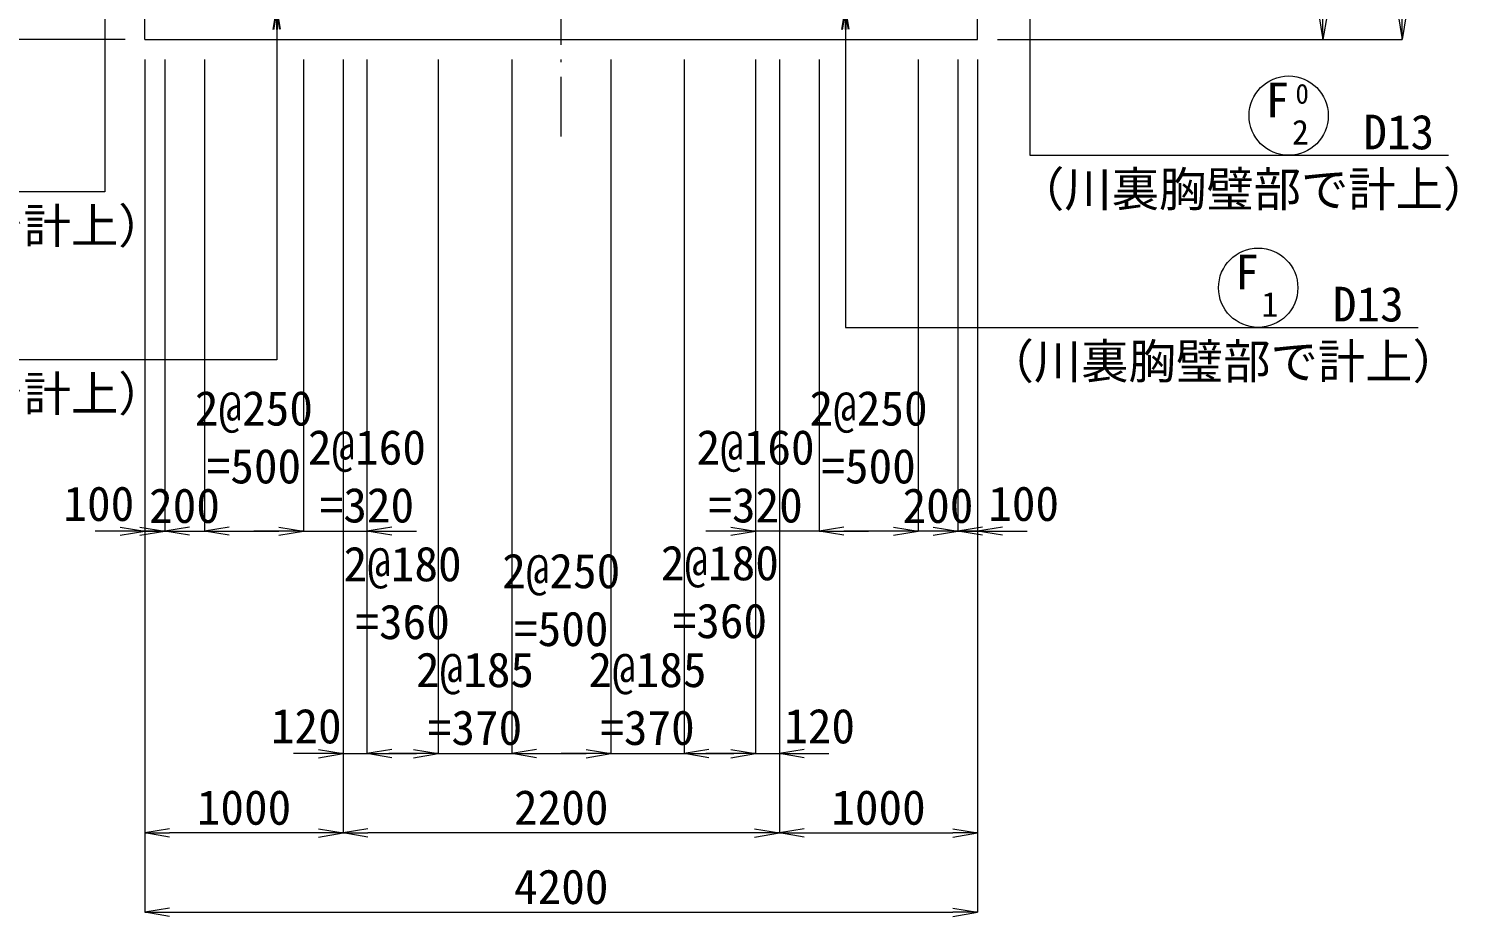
# Model space of a CAD drawing. Header units: millimetres. Extents: x 169470 to 758170, y -17820 to 11880.
# Drawn here: x 470222 to 477428, y -1921 to 2556 of the extents above; entities that cross this region are included whole.
import ezdxf
from ezdxf.enums import TextEntityAlignment as Align

# ---------------------------------------------------------------- set-up
doc = ezdxf.new("R2010")
doc.units = ezdxf.units.MM
doc.header["$LTSCALE"] = 50
doc.header["$PDSIZE"] = 300
doc.linetypes.add('SXF_一点短鎖線', pattern=[9.25, 6, -1.5, 0.25, -1.5])
doc.layers.get('Defpoints').update_dxf_attribs({"color": 151})
for name, color, linetype, lineweight in [('D-BGD', 7, 'Continuous', 13), ('D-BMK', 2, 'SXF_一点短鎖線', 13), ('D-STR-DIM', 7, 'Continuous', 13), ('D-STR-HTXT', 7, 'Continuous', 13), ('D-STR-TXT', 7, 'Continuous', 13)]:
    doc.layers.add(name, color=color, linetype=linetype, lineweight=lineweight)
doc.styles.add('MS ゴシック', font='MS Gothic.ttf')
doc.styles.add('YOKO_GOTHIC', font='MS Gothic.ttf')
doc.dimstyles.new('DIM-50', dxfattribs={"dimscale": 50, "dimtxt": 3.5, "dimasz": 2.5, "dimexe": 0, "dimexo": 2, "dimgap": 0.8, "dimtad": 1, "dimdec": 0, "dimzin": 1, "dimdsep": 46, "dimtxsty": 'MS ゴシック', "dimblk": 'OPEN', "dimcen": 0.1, "dimclrd": 256, "dimclre": 256, "dimclrt": 256, "dimaunit": 1, "dimadec": 3, "dimazin": 0, "dimtfac": 1, "dimtdec": 0, "dimtix": 1, "dimtmove": 2, "dimatfit": 3, "dimldrblk": 'OPEN', "dimfxl": 1, "dimlwd": -1, "dimlwe": -1, "dimarcsym": 2})
doc.dimstyles.new('S50', dxfattribs={"dimscale": 50, "dimtxt": 3.5, "dimasz": 2, "dimexe": 1, "dimexo": 1, "dimgap": 1, "dimtad": 1, "dimdec": 0, "dimzin": 1, "dimdsep": 46, "dimtxsty": 'YOKO_GOTHIC', "dimblk": 'OPEN', "dimcen": 0, "dimclrd": 256, "dimclre": 256, "dimclrt": 256, "dimaunit": 1, "dimadec": 3, "dimazin": 0, "dimtfac": 1, "dimtdec": 0, "dimtix": 1, "dimtmove": 2, "dimatfit": 3, "dimldrblk": 'OPEN', "dimfxl": 1, "dimlwd": -1, "dimlwe": -1, "dimarcsym": 0})

# ---------------------------------------------------------------- blocks, each defined once
blk = doc.blocks.new('_Open')
at = {"color": 0, "linetype": 'ByBlock', "lineweight": -2}
for p, q in [((-1, 0.167), (0, 0)), ((-1, -0.167), (0, 0)), ((0, 0), (-1, 0))]:
    blk.add_line(p, q, dxfattribs=at)
blk = doc.blocks.new('*D1626')
at = {"layer": 'D-STR-DIM', "ltscale": 1500, "transparency": 16777216}
for p, q in [((469540.2, 3105.5), (469540.2, 3230.5)), ((470708.2, 2980.5), (469540.2, 2980.5)), ((469540.2, 2980.5), (469540.2, 2650.5)), ((470708.2, 2650.5), (469540.2, 2650.5)), ((469540.2, 2525.5), (469540.2, 2400.5))]:
    blk.add_line(p, q, dxfattribs=at)
at = {"layer": 'Defpoints', "color": 0, "ltscale": 1500, "transparency": 16777216}
for p in [(470808.2, 2980.5), (469540.2, 2650.5), (470808.2, 2650.5)]:
    blk.add_point(p, dxfattribs=at)
at = {"layer": 'D-STR-DIM', "ltscale": 1500, "transparency": 16777216, "xscale": 125, "yscale": 125, "zscale": 125}
for p, rotation in [((469540.2, 2980.5), 270), ((469540.2, 2650.5), 90)]:
    blk.add_blockref('_Open', p, dxfattribs=dict(at, rotation=rotation))
at = {"layer": 'D-STR-DIM', "ltscale": 1500, "transparency": 16777216, "insert": (469412.7, 2815.5), "char_height": 175, "attachment_point": 5, "rotation": 90, "style": 'MS ゴシック'}
blk.add_mtext('330', dxfattribs=at)
blk = doc.blocks.new('*D1627')
at = {"layer": 'D-STR-DIM', "ltscale": 1500, "transparency": 16777216}
for p, q in [((469540.2, 2775.5), (469540.2, 2900.5)), ((470708.2, 2650.5), (469540.2, 2650.5)), ((469540.2, 2650.5), (469540.2, 2500.5)), ((470708.2, 2500.5), (469540.2, 2500.5)), ((469540.2, 2375.5), (469540.2, 2250.5))]:
    blk.add_line(p, q, dxfattribs=at)
at = {"layer": 'Defpoints', "color": 0, "ltscale": 1500, "transparency": 16777216}
for p in [(470808.2, 2650.5), (469540.2, 2500.5), (470808.2, 2500.5)]:
    blk.add_point(p, dxfattribs=at)
at = {"layer": 'D-STR-DIM', "ltscale": 1500, "transparency": 16777216, "xscale": 125, "yscale": 125, "zscale": 125}
for p, rotation in [((469540.2, 2650.5), 270), ((469540.2, 2500.5), 90)]:
    blk.add_blockref('_Open', p, dxfattribs=dict(at, rotation=rotation))
at = {"layer": 'D-STR-DIM', "ltscale": 1500, "transparency": 16777216, "insert": (469402.7, 2324.7), "char_height": 175, "attachment_point": 5, "rotation": 90, "style": 'MS ゴシック'}
blk.add_mtext('150', dxfattribs=at)
blk = doc.blocks.new('*D1629')
at = {"layer": 'D-STR-DIM', "ltscale": 1500, "transparency": 16777216}
for p, q in [((470708.2, 3100.5), (469140.2, 3100.5)), ((469140.2, 2975.5), (469140.2, 2625.5)), ((470708.2, 2500.5), (469140.2, 2500.5))]:
    blk.add_line(p, q, dxfattribs=at)
at = {"layer": 'Defpoints', "color": 0, "ltscale": 1500, "transparency": 16777216}
for p in [(470808.2, 3100.5), (469140.2, 2500.5), (470808.2, 2500.5)]:
    blk.add_point(p, dxfattribs=at)
at = {"layer": 'D-STR-DIM', "ltscale": 1500, "transparency": 16777216, "xscale": 125, "yscale": 125, "zscale": 125}
for p, rotation in [((469140.2, 3100.5), 90), ((469140.2, 2500.5), 270)]:
    blk.add_blockref('_Open', p, dxfattribs=dict(at, rotation=rotation))
at = {"layer": 'D-STR-DIM', "ltscale": 1500, "transparency": 16777216, "insert": (469012.7, 2800.5), "char_height": 175, "attachment_point": 5, "rotation": 90, "style": 'MS ゴシック'}
blk.add_mtext('600', dxfattribs=at)
blk = doc.blocks.new('*D1630')
at = {"layer": 'D-STR-DIM', "ltscale": 1500, "transparency": 16777216}
for p, q in [((471708.2, 6200.5), (468740.2, 6200.5)), ((468740.2, 2625.5), (468740.2, 6075.5)), ((470708.2, 2500.5), (468740.2, 2500.5))]:
    blk.add_line(p, q, dxfattribs=at)
at = {"layer": 'Defpoints', "color": 0, "ltscale": 1500, "transparency": 16777216}
for p in [(468740.2, 6200.5), (471808.2, 6200.5), (470808.2, 2500.5)]:
    blk.add_point(p, dxfattribs=at)
at = {"layer": 'D-STR-DIM', "ltscale": 1500, "transparency": 16777216, "xscale": 125, "yscale": 125, "zscale": 125}
for p, rotation in [((468740.2, 6200.5), 90), ((468740.2, 2500.5), 270)]:
    blk.add_blockref('_Open', p, dxfattribs=dict(at, rotation=rotation))
at = {"layer": 'D-STR-DIM', "ltscale": 1500, "transparency": 16777216, "insert": (468612.7, 4350.5), "char_height": 175, "attachment_point": 5, "rotation": 90, "style": 'MS ゴシック'}
blk.add_mtext('3700', dxfattribs=at)
blk = doc.blocks.new('*D1632')
at = {"layer": 'D-STR-DIM', "ltscale": 1500, "transparency": 16777216}
for p, q in [((470808.2, 2400.5), (470808.2, 21.7)), ((470908.2, 2400.5), (470908.2, 21.7)), ((470683.2, 21.7), (470558.2, 21.7)), ((470808.2, 21.7), (470908.2, 21.7)), ((471033.2, 21.7), (471158.2, 21.7))]:
    blk.add_line(p, q, dxfattribs=at)
at = {"layer": 'Defpoints', "color": 0, "ltscale": 1500, "transparency": 16777216}
for p in [(470808.2, 2500.5), (470908.2, 2500.5), (470908.2, 21.7)]:
    blk.add_point(p, dxfattribs=at)
at = {"layer": 'D-STR-DIM', "ltscale": 1500, "transparency": 16777216, "xscale": 125, "yscale": 125, "zscale": 125}
blk.add_blockref('_Open', (470808.2, 21.7), dxfattribs=at)
at = {"layer": 'D-STR-DIM', "ltscale": 1500, "transparency": 16777216, "xscale": 125, "yscale": 125, "zscale": 125, "rotation": 180}
blk.add_blockref('_Open', (470908.2, 21.7), dxfattribs=at)
at = {"layer": 'D-STR-DIM', "ltscale": 1500, "transparency": 16777216, "insert": (470576.1, 159.2), "char_height": 175, "attachment_point": 5, "style": 'MS ゴシック'}
blk.add_mtext('100', dxfattribs=at)
blk = doc.blocks.new('*D1633')
at = {"layer": 'D-STR-DIM', "ltscale": 1500, "transparency": 16777216}
for p, q in [((470908.2, 2400.5), (470908.2, 21.7)), ((471108.2, 2400.5), (471108.2, 21.7)), ((470783.2, 21.7), (470658.2, 21.7)), ((470908.2, 21.7), (471108.2, 21.7)), ((471233.2, 21.7), (471358.2, 21.7))]:
    blk.add_line(p, q, dxfattribs=at)
at = {"layer": 'Defpoints', "color": 0, "ltscale": 1500, "transparency": 16777216}
for p in [(470908.2, 2500.5), (471108.2, 2500.5), (471108.2, 21.7)]:
    blk.add_point(p, dxfattribs=at)
at = {"layer": 'D-STR-DIM', "ltscale": 1500, "transparency": 16777216, "xscale": 125, "yscale": 125, "zscale": 125}
blk.add_blockref('_Open', (470908.2, 21.7), dxfattribs=at)
at = {"layer": 'D-STR-DIM', "ltscale": 1500, "transparency": 16777216, "xscale": 125, "yscale": 125, "zscale": 125, "rotation": 180}
blk.add_blockref('_Open', (471108.2, 21.7), dxfattribs=at)
at = {"layer": 'D-STR-DIM', "ltscale": 1500, "transparency": 16777216, "insert": (471008.2, 149.2), "char_height": 175, "attachment_point": 5, "style": 'MS ゴシック'}
blk.add_mtext('200', dxfattribs=at)
blk = doc.blocks.new('*D1634')
at = {"layer": 'D-STR-DIM', "ltscale": 1500, "transparency": 16777216}
for p, q in [((471108.2, 2400.5), (471108.2, 21.7)), ((471608.2, 2400.5), (471608.2, 21.7)), ((471233.2, 21.7), (471483.2, 21.7))]:
    blk.add_line(p, q, dxfattribs=at)
at = {"layer": 'Defpoints', "color": 0, "ltscale": 1500, "transparency": 16777216}
for p in [(471108.2, 2500.5), (471608.2, 2500.5), (471608.2, 21.7)]:
    blk.add_point(p, dxfattribs=at)
at = {"layer": 'D-STR-DIM', "ltscale": 1500, "transparency": 16777216, "xscale": 125, "yscale": 125, "zscale": 125, "rotation": 180}
blk.add_blockref('_Open', (471108.2, 21.7), dxfattribs=at)
at = {"layer": 'D-STR-DIM', "ltscale": 1500, "transparency": 16777216, "xscale": 125, "yscale": 125, "zscale": 125}
blk.add_blockref('_Open', (471608.2, 21.7), dxfattribs=at)
at = {"layer": 'D-STR-DIM', "ltscale": 1500, "transparency": 16777216, "insert": (471358.2, 494.2), "char_height": 175, "attachment_point": 5, "style": 'MS ゴシック'}
blk.add_mtext('2@250\\P=500', dxfattribs=at)
blk = doc.blocks.new('*D1635')
at = {"layer": 'D-STR-DIM', "ltscale": 1500, "transparency": 16777216}
for p, q in [((471808.2, 2400.5), (471808.2, -1099.9)), ((471928.2, 2400.5), (471928.2, -1099.9)), ((471683.2, -1099.9), (471558.2, -1099.9)), ((471808.2, -1099.9), (471928.2, -1099.9)), ((472053.2, -1099.9), (472178.2, -1099.9))]:
    blk.add_line(p, q, dxfattribs=at)
at = {"layer": 'Defpoints', "color": 0, "ltscale": 1500, "transparency": 16777216}
for p in [(471808.2, 2500.5), (471928.2, 2500.5), (471928.2, -1099.9)]:
    blk.add_point(p, dxfattribs=at)
at = {"layer": 'D-STR-DIM', "ltscale": 1500, "transparency": 16777216, "xscale": 125, "yscale": 125, "zscale": 125}
blk.add_blockref('_Open', (471808.2, -1099.9), dxfattribs=at)
at = {"layer": 'D-STR-DIM', "ltscale": 1500, "transparency": 16777216, "xscale": 125, "yscale": 125, "zscale": 125, "rotation": 180}
blk.add_blockref('_Open', (471928.2, -1099.9), dxfattribs=at)
at = {"layer": 'D-STR-DIM', "ltscale": 1500, "transparency": 16777216, "insert": (471622.1, -962.4), "char_height": 175, "attachment_point": 5, "style": 'MS ゴシック'}
blk.add_mtext('120', dxfattribs=at)
blk = doc.blocks.new('*D1636')
at = {"layer": 'D-STR-DIM', "ltscale": 1500, "transparency": 16777216}
for p, q in [((471928.2, 2400.5), (471928.2, -1099.9)), ((472288.2, 2400.5), (472288.2, -1099.9)), ((472053.2, -1099.9), (472163.2, -1099.9))]:
    blk.add_line(p, q, dxfattribs=at)
at = {"layer": 'Defpoints', "color": 0, "ltscale": 1500, "transparency": 16777216}
for p in [(471928.2, 2500.5), (472288.2, 2500.5), (472288.2, -1099.9)]:
    blk.add_point(p, dxfattribs=at)
at = {"layer": 'D-STR-DIM', "ltscale": 1500, "transparency": 16777216, "xscale": 125, "yscale": 125, "zscale": 125, "rotation": 180}
blk.add_blockref('_Open', (471928.2, -1099.9), dxfattribs=at)
at = {"layer": 'D-STR-DIM', "ltscale": 1500, "transparency": 16777216, "xscale": 125, "yscale": 125, "zscale": 125}
blk.add_blockref('_Open', (472288.2, -1099.9), dxfattribs=at)
at = {"layer": 'D-STR-DIM', "ltscale": 1500, "transparency": 16777216, "insert": (472108.2, -290.9), "char_height": 175, "attachment_point": 5, "style": 'MS ゴシック'}
blk.add_mtext('2@180\\P=360', dxfattribs=at)
blk = doc.blocks.new('*D1637')
at = {"layer": 'D-STR-DIM', "ltscale": 1500, "transparency": 16777216}
for p, q in [((472288.2, 2400.5), (472288.2, -1099.9)), ((472658.2, 2400.5), (472658.2, -1099.9)), ((472163.2, -1099.9), (472038.2, -1099.9)), ((472288.2, -1099.9), (472658.2, -1099.9)), ((472783.2, -1099.9), (472908.2, -1099.9))]:
    blk.add_line(p, q, dxfattribs=at)
at = {"layer": 'Defpoints', "color": 0, "ltscale": 1500, "transparency": 16777216}
for p in [(472288.2, 2500.5), (472658.2, 2500.5), (472658.2, -1099.9)]:
    blk.add_point(p, dxfattribs=at)
at = {"layer": 'D-STR-DIM', "ltscale": 1500, "transparency": 16777216, "xscale": 125, "yscale": 125, "zscale": 125}
blk.add_blockref('_Open', (472288.2, -1099.9), dxfattribs=at)
at = {"layer": 'D-STR-DIM', "ltscale": 1500, "transparency": 16777216, "xscale": 125, "yscale": 125, "zscale": 125, "rotation": 180}
blk.add_blockref('_Open', (472658.2, -1099.9), dxfattribs=at)
at = {"layer": 'D-STR-DIM', "ltscale": 1500, "transparency": 16777216, "insert": (472473.2, -824.4), "char_height": 175, "attachment_point": 5, "style": 'MS ゴシック'}
blk.add_mtext('2@185\\P=370', dxfattribs=at)
blk = doc.blocks.new('*D1638')
at = {"layer": 'D-STR-DIM', "ltscale": 1500, "transparency": 16777216}
for p, q in [((472658.2, 2400.5), (472658.2, -1099.9)), ((473158.2, 2400.5), (473158.2, -1099.9)), ((472783.2, -1099.9), (473033.2, -1099.9))]:
    blk.add_line(p, q, dxfattribs=at)
at = {"layer": 'Defpoints', "color": 0, "ltscale": 1500, "transparency": 16777216}
for p in [(472658.2, 2500.5), (473158.2, 2500.5), (473158.2, -1099.9)]:
    blk.add_point(p, dxfattribs=at)
at = {"layer": 'D-STR-DIM', "ltscale": 1500, "transparency": 16777216, "xscale": 125, "yscale": 125, "zscale": 125, "rotation": 180}
blk.add_blockref('_Open', (472658.2, -1099.9), dxfattribs=at)
at = {"layer": 'D-STR-DIM', "ltscale": 1500, "transparency": 16777216, "xscale": 125, "yscale": 125, "zscale": 125}
blk.add_blockref('_Open', (473158.2, -1099.9), dxfattribs=at)
at = {"layer": 'D-STR-DIM', "ltscale": 1500, "transparency": 16777216, "insert": (472908.2, -326), "char_height": 175, "attachment_point": 5, "style": 'MS ゴシック'}
blk.add_mtext('2@250\\P=500', dxfattribs=at)
blk = doc.blocks.new('*D1639')
at = {"layer": 'D-STR-DIM', "ltscale": 1500, "transparency": 16777216}
for p, q in [((473158.2, 2400.5), (473158.2, -1099.9)), ((473528.2, 2400.5), (473528.2, -1099.9)), ((473033.2, -1099.9), (472908.2, -1099.9)), ((473158.2, -1099.9), (473528.2, -1099.9)), ((473653.2, -1099.9), (473778.2, -1099.9))]:
    blk.add_line(p, q, dxfattribs=at)
at = {"layer": 'Defpoints', "color": 0, "ltscale": 1500, "transparency": 16777216}
for p in [(473158.2, 2500.5), (473528.2, 2500.5), (473528.2, -1099.9)]:
    blk.add_point(p, dxfattribs=at)
at = {"layer": 'D-STR-DIM', "ltscale": 1500, "transparency": 16777216, "xscale": 125, "yscale": 125, "zscale": 125}
blk.add_blockref('_Open', (473158.2, -1099.9), dxfattribs=at)
at = {"layer": 'D-STR-DIM', "ltscale": 1500, "transparency": 16777216, "xscale": 125, "yscale": 125, "zscale": 125, "rotation": 180}
blk.add_blockref('_Open', (473528.2, -1099.9), dxfattribs=at)
at = {"layer": 'D-STR-DIM', "ltscale": 1500, "transparency": 16777216, "insert": (473343.2, -824.4), "char_height": 175, "attachment_point": 5, "style": 'MS ゴシック'}
blk.add_mtext('2@185\\P=370', dxfattribs=at)
blk = doc.blocks.new('*D1640')
at = {"layer": 'D-STR-DIM', "ltscale": 1500, "transparency": 16777216}
for p, q in [((473528.2, 2400.5), (473528.2, -1099.9)), ((473888.2, 2400.5), (473888.2, -1099.9)), ((473653.2, -1099.9), (473763.2, -1099.9))]:
    blk.add_line(p, q, dxfattribs=at)
at = {"layer": 'Defpoints', "color": 0, "ltscale": 1500, "transparency": 16777216}
for p in [(473528.2, 2500.5), (473888.2, 2500.5), (473888.2, -1099.9)]:
    blk.add_point(p, dxfattribs=at)
at = {"layer": 'D-STR-DIM', "ltscale": 1500, "transparency": 16777216, "xscale": 125, "yscale": 125, "zscale": 125, "rotation": 180}
blk.add_blockref('_Open', (473528.2, -1099.9), dxfattribs=at)
at = {"layer": 'D-STR-DIM', "ltscale": 1500, "transparency": 16777216, "xscale": 125, "yscale": 125, "zscale": 125}
blk.add_blockref('_Open', (473888.2, -1099.9), dxfattribs=at)
at = {"layer": 'D-STR-DIM', "ltscale": 1500, "transparency": 16777216, "insert": (473708.2, -285.9), "char_height": 175, "attachment_point": 5, "style": 'MS ゴシック'}
blk.add_mtext('2@180\\P=360', dxfattribs=at)
blk = doc.blocks.new('*D1641')
at = {"layer": 'D-STR-DIM', "ltscale": 1500, "transparency": 16777216}
for p, q in [((473888.2, 2400.5), (473888.2, -1099.9)), ((474008.2, 2400.5), (474008.2, -1099.9)), ((473763.2, -1099.9), (473638.2, -1099.9)), ((473888.2, -1099.9), (474008.2, -1099.9)), ((474133.2, -1099.9), (474258.2, -1099.9))]:
    blk.add_line(p, q, dxfattribs=at)
at = {"layer": 'Defpoints', "color": 0, "ltscale": 1500, "transparency": 16777216}
for p in [(473888.2, 2500.5), (474008.2, 2500.5), (474008.2, -1099.9)]:
    blk.add_point(p, dxfattribs=at)
at = {"layer": 'D-STR-DIM', "ltscale": 1500, "transparency": 16777216, "xscale": 125, "yscale": 125, "zscale": 125}
blk.add_blockref('_Open', (473888.2, -1099.9), dxfattribs=at)
at = {"layer": 'D-STR-DIM', "ltscale": 1500, "transparency": 16777216, "xscale": 125, "yscale": 125, "zscale": 125, "rotation": 180}
blk.add_blockref('_Open', (474008.2, -1099.9), dxfattribs=at)
at = {"layer": 'D-STR-DIM', "ltscale": 1500, "transparency": 16777216, "insert": (474211.3, -962.4), "char_height": 175, "attachment_point": 5, "style": 'MS ゴシック'}
blk.add_mtext('120', dxfattribs=at)
blk = doc.blocks.new('*D1642')
at = {"layer": 'D-STR-DIM', "ltscale": 1500, "transparency": 16777216}
for p, q in [((474008.2, 2400.5), (474008.2, -1499.9)), ((475008.2, 2400.5), (475008.2, -1499.9)), ((474133.2, -1499.9), (474883.2, -1499.9))]:
    blk.add_line(p, q, dxfattribs=at)
at = {"layer": 'Defpoints', "color": 0, "ltscale": 1500, "transparency": 16777216}
for p in [(474008.2, 2500.5), (475008.2, 2500.5), (475008.2, -1499.9)]:
    blk.add_point(p, dxfattribs=at)
at = {"layer": 'D-STR-DIM', "ltscale": 1500, "transparency": 16777216, "xscale": 125, "yscale": 125, "zscale": 125, "rotation": 180}
blk.add_blockref('_Open', (474008.2, -1499.9), dxfattribs=at)
at = {"layer": 'D-STR-DIM', "ltscale": 1500, "transparency": 16777216, "xscale": 125, "yscale": 125, "zscale": 125}
blk.add_blockref('_Open', (475008.2, -1499.9), dxfattribs=at)
at = {"layer": 'D-STR-DIM', "ltscale": 1500, "transparency": 16777216, "insert": (474508.2, -1372.4), "char_height": 175, "attachment_point": 5, "style": 'MS ゴシック'}
blk.add_mtext('1000', dxfattribs=at)
blk = doc.blocks.new('*D1643')
at = {"layer": 'D-STR-DIM', "ltscale": 1500, "transparency": 16777216}
for p, q in [((471808.2, 2400.5), (471808.2, -1499.9)), ((474008.2, 2400.5), (474008.2, -1499.9)), ((473883.2, -1499.9), (471933.2, -1499.9))]:
    blk.add_line(p, q, dxfattribs=at)
at = {"layer": 'Defpoints', "color": 0, "ltscale": 1500, "transparency": 16777216}
for p in [(471808.2, 2500.5), (474008.2, 2500.5), (471808.2, -1499.9)]:
    blk.add_point(p, dxfattribs=at)
at = {"layer": 'D-STR-DIM', "ltscale": 1500, "transparency": 16777216, "xscale": 125, "yscale": 125, "zscale": 125, "rotation": 180}
blk.add_blockref('_Open', (471808.2, -1499.9), dxfattribs=at)
at = {"layer": 'D-STR-DIM', "ltscale": 1500, "transparency": 16777216, "xscale": 125, "yscale": 125, "zscale": 125}
blk.add_blockref('_Open', (474008.2, -1499.9), dxfattribs=at)
at = {"layer": 'D-STR-DIM', "ltscale": 1500, "transparency": 16777216, "insert": (472908.2, -1372.4), "char_height": 175, "attachment_point": 5, "style": 'MS ゴシック'}
blk.add_mtext('2200', dxfattribs=at)
blk = doc.blocks.new('*D1644')
at = {"layer": 'D-STR-DIM', "ltscale": 1500, "transparency": 16777216}
for p, q in [((470808.2, 2400.5), (470808.2, -1499.9)), ((471808.2, 2400.5), (471808.2, -1499.9)), ((471683.2, -1499.9), (470933.2, -1499.9))]:
    blk.add_line(p, q, dxfattribs=at)
at = {"layer": 'Defpoints', "color": 0, "ltscale": 1500, "transparency": 16777216}
for p in [(470808.2, 2500.5), (471808.2, 2500.5), (470808.2, -1499.9)]:
    blk.add_point(p, dxfattribs=at)
at = {"layer": 'D-STR-DIM', "ltscale": 1500, "transparency": 16777216, "xscale": 125, "yscale": 125, "zscale": 125, "rotation": 180}
blk.add_blockref('_Open', (470808.2, -1499.9), dxfattribs=at)
at = {"layer": 'D-STR-DIM', "ltscale": 1500, "transparency": 16777216, "xscale": 125, "yscale": 125, "zscale": 125}
blk.add_blockref('_Open', (471808.2, -1499.9), dxfattribs=at)
at = {"layer": 'D-STR-DIM', "ltscale": 1500, "transparency": 16777216, "insert": (471308.2, -1372.4), "char_height": 175, "attachment_point": 5, "style": 'MS ゴシック'}
blk.add_mtext('1000', dxfattribs=at)
blk = doc.blocks.new('*D1645')
at = {"layer": 'D-STR-DIM', "ltscale": 1500, "transparency": 16777216}
for p, q in [((470808.2, 2400.5), (470808.2, -1899.9)), ((475008.2, 2400.5), (475008.2, -1899.9)), ((470933.2, -1899.9), (474883.2, -1899.9))]:
    blk.add_line(p, q, dxfattribs=at)
at = {"layer": 'Defpoints', "color": 0, "ltscale": 1500, "transparency": 16777216}
for p in [(470808.2, 2500.5), (475008.2, 2500.5), (475008.2, -1899.9)]:
    blk.add_point(p, dxfattribs=at)
at = {"layer": 'D-STR-DIM', "ltscale": 1500, "transparency": 16777216, "xscale": 125, "yscale": 125, "zscale": 125, "rotation": 180}
blk.add_blockref('_Open', (470808.2, -1899.9), dxfattribs=at)
at = {"layer": 'D-STR-DIM', "ltscale": 1500, "transparency": 16777216, "xscale": 125, "yscale": 125, "zscale": 125}
blk.add_blockref('_Open', (475008.2, -1899.9), dxfattribs=at)
at = {"layer": 'D-STR-DIM', "ltscale": 1500, "transparency": 16777216, "insert": (472908.2, -1772.4), "char_height": 175, "attachment_point": 5, "style": 'MS ゴシック'}
blk.add_mtext('4200', dxfattribs=at)
blk = doc.blocks.new('*D1776')
at = {"layer": 'D-STR-DIM', "ltscale": 1500, "transparency": 16777216}
for p, q in [((475108.2, 3100.5), (476749.3, 3100.5)), ((476749.3, 2975.5), (476749.3, 2625.5)), ((475108.2, 2500.5), (476749.3, 2500.5))]:
    blk.add_line(p, q, dxfattribs=at)
at = {"layer": 'Defpoints', "color": 0, "ltscale": 1500, "transparency": 16777216}
for p in [(475008.2, 3100.5), (475008.2, 2500.5), (476749.3, 2500.5)]:
    blk.add_point(p, dxfattribs=at)
at = {"layer": 'D-STR-DIM', "ltscale": 1500, "transparency": 16777216, "xscale": 125, "yscale": 125, "zscale": 125}
for p, rotation in [((476749.3, 3100.5), 90), ((476749.3, 2500.5), 270)]:
    blk.add_blockref('_Open', p, dxfattribs=dict(at, rotation=rotation))
at = {"layer": 'D-STR-DIM', "ltscale": 1500, "transparency": 16777216, "insert": (476621.8, 2800.5), "char_height": 175, "attachment_point": 5, "rotation": 90, "style": 'MS ゴシック'}
blk.add_mtext('600', dxfattribs=at)
blk = doc.blocks.new('*D212')
at = {"layer": 'D-STR-DIM', "ltscale": 1500, "transparency": 16777216}
for p, q in [((474108.2, 6200.5), (477149.3, 6200.5)), ((477149.3, 2625.5), (477149.3, 6075.5)), ((475108.2, 2500.5), (477149.3, 2500.5))]:
    blk.add_line(p, q, dxfattribs=at)
at = {"layer": 'Defpoints', "color": 0, "ltscale": 1500, "transparency": 16777216}
for p in [(474008.2, 6200.5), (477149.3, 6200.5), (475008.2, 2500.5)]:
    blk.add_point(p, dxfattribs=at)
at = {"layer": 'D-STR-DIM', "ltscale": 1500, "transparency": 16777216, "xscale": 125, "yscale": 125, "zscale": 125}
for p, rotation in [((477149.3, 6200.5), 90), ((477149.3, 2500.5), 270)]:
    blk.add_blockref('_Open', p, dxfattribs=dict(at, rotation=rotation))
at = {"layer": 'D-STR-DIM', "ltscale": 1500, "transparency": 16777216, "insert": (477021.8, 4350.5), "char_height": 175, "attachment_point": 5, "rotation": 90, "style": 'MS ゴシック'}
blk.add_mtext('3700', dxfattribs=at)
blk = doc.blocks.new('*D2489')
at = {"layer": 'D-STR-DIM', "transparency": 16777216}
for p, q in [((471608.2, 2400.5), (471608.2, 21.7)), ((471928.2, 2400.5), (471928.2, 21.7)), ((471483.2, 21.7), (471358.2, 21.7)), ((471608.2, 21.7), (471928.2, 21.7)), ((472053.2, 21.7), (472178.2, 21.7))]:
    blk.add_line(p, q, dxfattribs=at)
at = {"layer": 'Defpoints', "color": 0, "transparency": 16777216}
for p in [(471608.2, 2500.5), (471928.2, 2500.5), (471928.2, 21.7)]:
    blk.add_point(p, dxfattribs=at)
at = {"layer": 'D-STR-DIM', "transparency": 16777216, "xscale": 125, "yscale": 125, "zscale": 125}
blk.add_blockref('_Open', (471608.2, 21.7), dxfattribs=at)
at = {"layer": 'D-STR-DIM', "transparency": 16777216, "xscale": 125, "yscale": 125, "zscale": 125, "rotation": 180}
blk.add_blockref('_Open', (471928.2, 21.7), dxfattribs=at)
at = {"layer": 'D-STR-DIM', "transparency": 16777216, "insert": (471928.2, 297.3), "char_height": 175, "attachment_point": 5, "style": 'MS ゴシック'}
blk.add_mtext('2@160\\P=320', dxfattribs=at)
blk = doc.blocks.new('*D2490')
at = {"layer": 'D-STR-DIM', "ltscale": 1500, "transparency": 16777216}
for p, q in [((474908.2, 2400.5), (474908.2, 21.7)), ((475008.2, 2400.5), (475008.2, 21.7)), ((474783.2, 21.7), (474658.2, 21.7)), ((475008.2, 21.7), (474908.2, 21.7)), ((475133.2, 21.7), (475258.2, 21.7))]:
    blk.add_line(p, q, dxfattribs=at)
at = {"layer": 'Defpoints', "color": 0, "ltscale": 1500, "transparency": 16777216}
for p in [(474908.2, 2500.5), (475008.2, 2500.5), (474908.2, 21.7)]:
    blk.add_point(p, dxfattribs=at)
at = {"layer": 'D-STR-DIM', "ltscale": 1500, "transparency": 16777216, "xscale": 125, "yscale": 125, "zscale": 125}
blk.add_blockref('_Open', (474908.2, 21.7), dxfattribs=at)
at = {"layer": 'D-STR-DIM', "ltscale": 1500, "transparency": 16777216, "xscale": 125, "yscale": 125, "zscale": 125, "rotation": 180}
blk.add_blockref('_Open', (475008.2, 21.7), dxfattribs=at)
at = {"layer": 'D-STR-DIM', "ltscale": 1500, "transparency": 16777216, "insert": (475240.3, 159.2), "char_height": 175, "attachment_point": 5, "style": 'MS ゴシック'}
blk.add_mtext('100', dxfattribs=at)
blk = doc.blocks.new('*D2491')
at = {"layer": 'D-STR-DIM', "ltscale": 1500, "transparency": 16777216}
for p, q in [((474708.2, 2400.5), (474708.2, 21.7)), ((474908.2, 2400.5), (474908.2, 21.7)), ((474583.2, 21.7), (474458.2, 21.7)), ((474908.2, 21.7), (474708.2, 21.7)), ((475033.2, 21.7), (475158.2, 21.7))]:
    blk.add_line(p, q, dxfattribs=at)
at = {"layer": 'Defpoints', "color": 0, "ltscale": 1500, "transparency": 16777216}
for p in [(474708.2, 2500.5), (474908.2, 2500.5), (474708.2, 21.7)]:
    blk.add_point(p, dxfattribs=at)
at = {"layer": 'D-STR-DIM', "ltscale": 1500, "transparency": 16777216, "xscale": 125, "yscale": 125, "zscale": 125}
blk.add_blockref('_Open', (474708.2, 21.7), dxfattribs=at)
at = {"layer": 'D-STR-DIM', "ltscale": 1500, "transparency": 16777216, "xscale": 125, "yscale": 125, "zscale": 125, "rotation": 180}
blk.add_blockref('_Open', (474908.2, 21.7), dxfattribs=at)
at = {"layer": 'D-STR-DIM', "ltscale": 1500, "transparency": 16777216, "insert": (474808.2, 149.2), "char_height": 175, "attachment_point": 5, "style": 'MS ゴシック'}
blk.add_mtext('200', dxfattribs=at)
blk = doc.blocks.new('*D2492')
at = {"layer": 'D-STR-DIM', "ltscale": 1500, "transparency": 16777216}
for p, q in [((474208.2, 2400.5), (474208.2, 21.7)), ((474708.2, 2400.5), (474708.2, 21.7)), ((474583.2, 21.7), (474333.2, 21.7))]:
    blk.add_line(p, q, dxfattribs=at)
at = {"layer": 'Defpoints', "color": 0, "ltscale": 1500, "transparency": 16777216}
for p in [(474208.2, 2500.5), (474708.2, 2500.5), (474208.2, 21.7)]:
    blk.add_point(p, dxfattribs=at)
at = {"layer": 'D-STR-DIM', "ltscale": 1500, "transparency": 16777216, "xscale": 125, "yscale": 125, "zscale": 125, "rotation": 180}
blk.add_blockref('_Open', (474208.2, 21.7), dxfattribs=at)
at = {"layer": 'D-STR-DIM', "ltscale": 1500, "transparency": 16777216, "xscale": 125, "yscale": 125, "zscale": 125}
blk.add_blockref('_Open', (474708.2, 21.7), dxfattribs=at)
at = {"layer": 'D-STR-DIM', "ltscale": 1500, "transparency": 16777216, "insert": (474458.2, 494.2), "char_height": 175, "attachment_point": 5, "style": 'MS ゴシック'}
blk.add_mtext('2@250\\P=500', dxfattribs=at)
blk = doc.blocks.new('*D2493')
at = {"layer": 'D-STR-DIM', "transparency": 16777216}
for p, q in [((473888.2, 2400.5), (473888.2, 21.7)), ((474208.2, 2400.5), (474208.2, 21.7)), ((473763.2, 21.7), (473638.2, 21.7)), ((474208.2, 21.7), (473888.2, 21.7)), ((474333.2, 21.7), (474458.2, 21.7))]:
    blk.add_line(p, q, dxfattribs=at)
at = {"layer": 'Defpoints', "color": 0, "transparency": 16777216}
for p in [(473888.2, 2500.5), (474208.2, 2500.5), (473888.2, 21.7)]:
    blk.add_point(p, dxfattribs=at)
at = {"layer": 'D-STR-DIM', "transparency": 16777216, "xscale": 125, "yscale": 125, "zscale": 125}
blk.add_blockref('_Open', (473888.2, 21.7), dxfattribs=at)
at = {"layer": 'D-STR-DIM', "transparency": 16777216, "xscale": 125, "yscale": 125, "zscale": 125, "rotation": 180}
blk.add_blockref('_Open', (474208.2, 21.7), dxfattribs=at)
at = {"layer": 'D-STR-DIM', "transparency": 16777216, "insert": (473888.2, 297.3), "char_height": 175, "attachment_point": 5, "style": 'MS ゴシック'}
blk.add_mtext('2@160\\P=320', dxfattribs=at)

msp = doc.modelspace()

# ---------------------------------------------------------------- linework, layer by layer
at = {"layer": 'D-BGD'}
for p, q in [((470808.17, 2500.53), (470808.17, 3100.53)), ((475008.17, 2500.53), (475008.17, 3100.53)), ((470808.17, 2500.53), (475008.17, 2500.53))]:
    msp.add_line(p, q, dxfattribs=at)
at = {"layer": 'D-BMK'}
msp.add_line((472908.17, 2011.61), (472908.17, 6600.53), dxfattribs=at)
at = {"layer": 'D-STR-HTXT'}
for p, q in [((475271.62, 1916.7), (477383.43, 1916.7)), ((470606.34, 1731.73), (468623.43, 1731.73))]:
    msp.add_line(p, q, dxfattribs=at)
for centre in [(476576.87, 2116.7), (476423.2, 1248.77)]:
    msp.add_circle(centre, 200, dxfattribs=at)

# ---------------------------------------------------------------- texts
at = {"layer": 'D-STR-TXT', "style": 'YOKO_GOTHIC'}
for s, height, p in [('F', 175, (476520.59, 2108.38)), ('0', 100, (476644.99, 2176.88)), ('2', 125, (476636.25, 1970.58)), ('F', 175, (476366.92, 1240.45)), ('1', 125, (476482.59, 1102.65))]:
    msp.add_text(s, height=height, dxfattribs=at).set_placement(p, align=Align.CENTER)
for s, p in [('D13', (476953.39, 1946.7)), ('（川裏胸璧部で計上）', (475206.82, 1658.39)), ('（川裏胸璧部で計上）', (468525.71, 1473.42)), ('D13', (476799.72, 1078.77)), ('（川裏胸璧部で計上）', (475053.15, 790.46)), ('（川裏胸璧部で計上）', (468525.71, 627.03))]:
    msp.add_text(s, height=175, dxfattribs=at).set_placement(p)

# ---------------------------------------------------------------- dimensions: what is measured, and where the dimension line sits
at = {"layer": 'D-STR-DIM', "ltscale": 1500}
for base, p1, p2, angle, picture, middle in [((468740.21, 6200.53), (470808.17, 2500.53), (471808.17, 6200.53), 90, '*D1630', (468612.71, 4350.53)), ((477149.28, 6200.53), (475008.17, 2500.53), (474008.17, 6200.53), 90, '*D212', (477021.78, 4350.53)), ((469540.21, 2650.53), (470808.17, 2980.53), (470808.17, 2650.53), 90, '*D1626', (469412.71, 2815.53)), ((469140.21, 2500.53), (470808.17, 3100.53), (470808.17, 2500.53), 90, '*D1629', (469012.71, 2800.53)), ((476749.28, 2500.53), (475008.17, 3100.53), (475008.17, 2500.53), 90, '*D1776', (476621.78, 2800.53)), ((474708.17, 21.72), (474908.17, 2500.53), (474708.17, 2500.53), 180, '*D2491', (474808.17, 149.22))]:
    dim = msp.add_linear_dim(base=base, p1=p1, p2=p2, angle=angle, dimstyle='DIM-50', dxfattribs=at)
    dim.commit()
    dim.dimension.update_dxf_attribs({"geometry": picture, "text_midpoint": middle})
for base, p1, p2, angle, picture, middle in [((469540.21, 2500.53), (470808.17, 2650.53), (470808.17, 2500.53), 90, '*D1627', (469402.71, 2324.74)), ((474908.17, 21.72), (475008.17, 2500.53), (474908.17, 2500.53), 180, '*D2490', (475240.28, 159.22))]:
    dim = msp.add_linear_dim(base=base, p1=p1, p2=p2, angle=angle, dimstyle='DIM-50', dxfattribs=at)
    dim.commit()
    dim.dimension.update_dxf_attribs({"geometry": picture, "text_midpoint": middle, "dimtype": 160})
for base, p1, p2, picture, middle in [((470908.17, 21.72), (470808.17, 2500.53), (470908.17, 2500.53), '*D1632', (470576.06, 159.22)), ((471928.17, -1099.92), (471808.17, 2500.53), (471928.17, 2500.53), '*D1635', (471622.1, -962.42)), ((474008.17, -1099.92), (473888.17, 2500.53), (474008.17, 2500.53), '*D1641', (474211.29, -962.42))]:
    dim = msp.add_linear_dim(base=base, p1=p1, p2=p2, dimstyle='DIM-50', dxfattribs=at)
    dim.commit()
    dim.dimension.update_dxf_attribs({"geometry": picture, "text_midpoint": middle, "dimtype": 160})
for base, p1, p2, picture, middle in [((471108.17, 21.72), (470908.17, 2500.53), (471108.17, 2500.53), '*D1633', (471008.17, 149.22)), ((470808.17, -1499.92), (471808.17, 2500.53), (470808.17, 2500.53), '*D1644', (471308.17, -1372.42)), ((475008.17, -1899.92), (470808.17, 2500.53), (475008.17, 2500.53), '*D1645', (472908.17, -1772.42)), ((471808.17, -1499.92), (474008.17, 2500.53), (471808.17, 2500.53), '*D1643', (472908.17, -1372.42)), ((475008.17, -1499.92), (474008.17, 2500.53), (475008.17, 2500.53), '*D1642', (474508.17, -1372.42))]:
    dim = msp.add_linear_dim(base=base, p1=p1, p2=p2, dimstyle='DIM-50', dxfattribs=at)
    dim.commit()
    dim.dimension.update_dxf_attribs({"geometry": picture, "text_midpoint": middle})
for base, p1, p2, text, picture, middle in [((471608.17, 21.72), (471108.17, 2500.53), (471608.17, 2500.53), '2@250\\P=<>', '*D1634', (471358.17, 494.18)), ((472288.17, -1099.92), (471928.17, 2500.53), (472288.17, 2500.53), '2@180\\P=<>', '*D1636', (472108.17, -290.89)), ((473158.17, -1099.92), (472658.17, 2500.53), (473158.17, 2500.53), '2@250\\P=<>', '*D1638', (472908.17, -326.01)), ((473888.17, -1099.92), (473528.17, 2500.53), (473888.17, 2500.53), '2@180\\P=<>', '*D1640', (473708.17, -285.91))]:
    dim = msp.add_linear_dim(base=base, p1=p1, p2=p2, text=text, dimstyle='DIM-50', dxfattribs=at)
    dim.commit()
    dim.dimension.update_dxf_attribs({"geometry": picture, "text_midpoint": middle, "dimtype": 160})
at = {"layer": 'D-STR-DIM'}
dim = msp.add_linear_dim(base=(471928.17, 21.72), p1=(471608.17, 2500.53), p2=(471928.17, 2500.53), text='2@160\\P=<>', dimstyle='DIM-50', dxfattribs=at)
dim.commit()
dim.dimension.update_dxf_attribs({"geometry": '*D2489', "text_midpoint": (471928.17, 297.28), "dimtype": 160})
at = {"layer": 'D-STR-DIM', "ltscale": 1500}
for base, p1, p2, picture, middle in [((472658.17, -1099.92), (472288.17, 2500.53), (472658.17, 2500.53), '*D1637', (472473.17, -824.37)), ((473528.17, -1099.92), (473158.17, 2500.53), (473528.17, 2500.53), '*D1639', (473343.17, -824.37))]:
    dim = msp.add_linear_dim(base=base, p1=p1, p2=p2, text='2@185\\P=<>', dimstyle='DIM-50', dxfattribs=at)
    dim.commit()
    dim.dimension.update_dxf_attribs({"geometry": picture, "text_midpoint": middle})
at = {"layer": 'D-STR-DIM'}
dim = msp.add_linear_dim(base=(473888.17, 21.72), p1=(474208.17, 2500.53), p2=(473888.17, 2500.53), angle=180, text='2@160\\P=<>', dimstyle='DIM-50', dxfattribs=at)
dim.commit()
dim.dimension.update_dxf_attribs({"geometry": '*D2493', "text_midpoint": (473888.17, 297.28), "dimtype": 160})
at = {"layer": 'D-STR-DIM', "ltscale": 1500}
dim = msp.add_linear_dim(base=(474208.17, 21.72), p1=(474708.17, 2500.53), p2=(474208.17, 2500.53), angle=180, text='2@250\\P=<>', dimstyle='DIM-50', dxfattribs=at)
dim.commit()
dim.dimension.update_dxf_attribs({"geometry": '*D2492', "text_midpoint": (474458.17, 494.18), "dimtype": 160})

# ---------------------------------------------------------------- leaders
at = {"layer": 'D-STR-HTXT'}
for points in [[(471628.5, 2815.54), (475271.62, 2815.54), (475271.62, 1916.7)], [(474728.5, 2741.31), (470606.34, 2741.31), (470606.34, 1731.73)], [(471474.49, 2650.53), (471474.49, 885.34), (468623.43, 885.34)], [(474341.85, 2650.53), (474341.85, 1048.77), (477229.76, 1048.77)]]:
    msp.add_leader(points, dimstyle='S50', dxfattribs=at)

doc.saveas('drawing.dxf')
